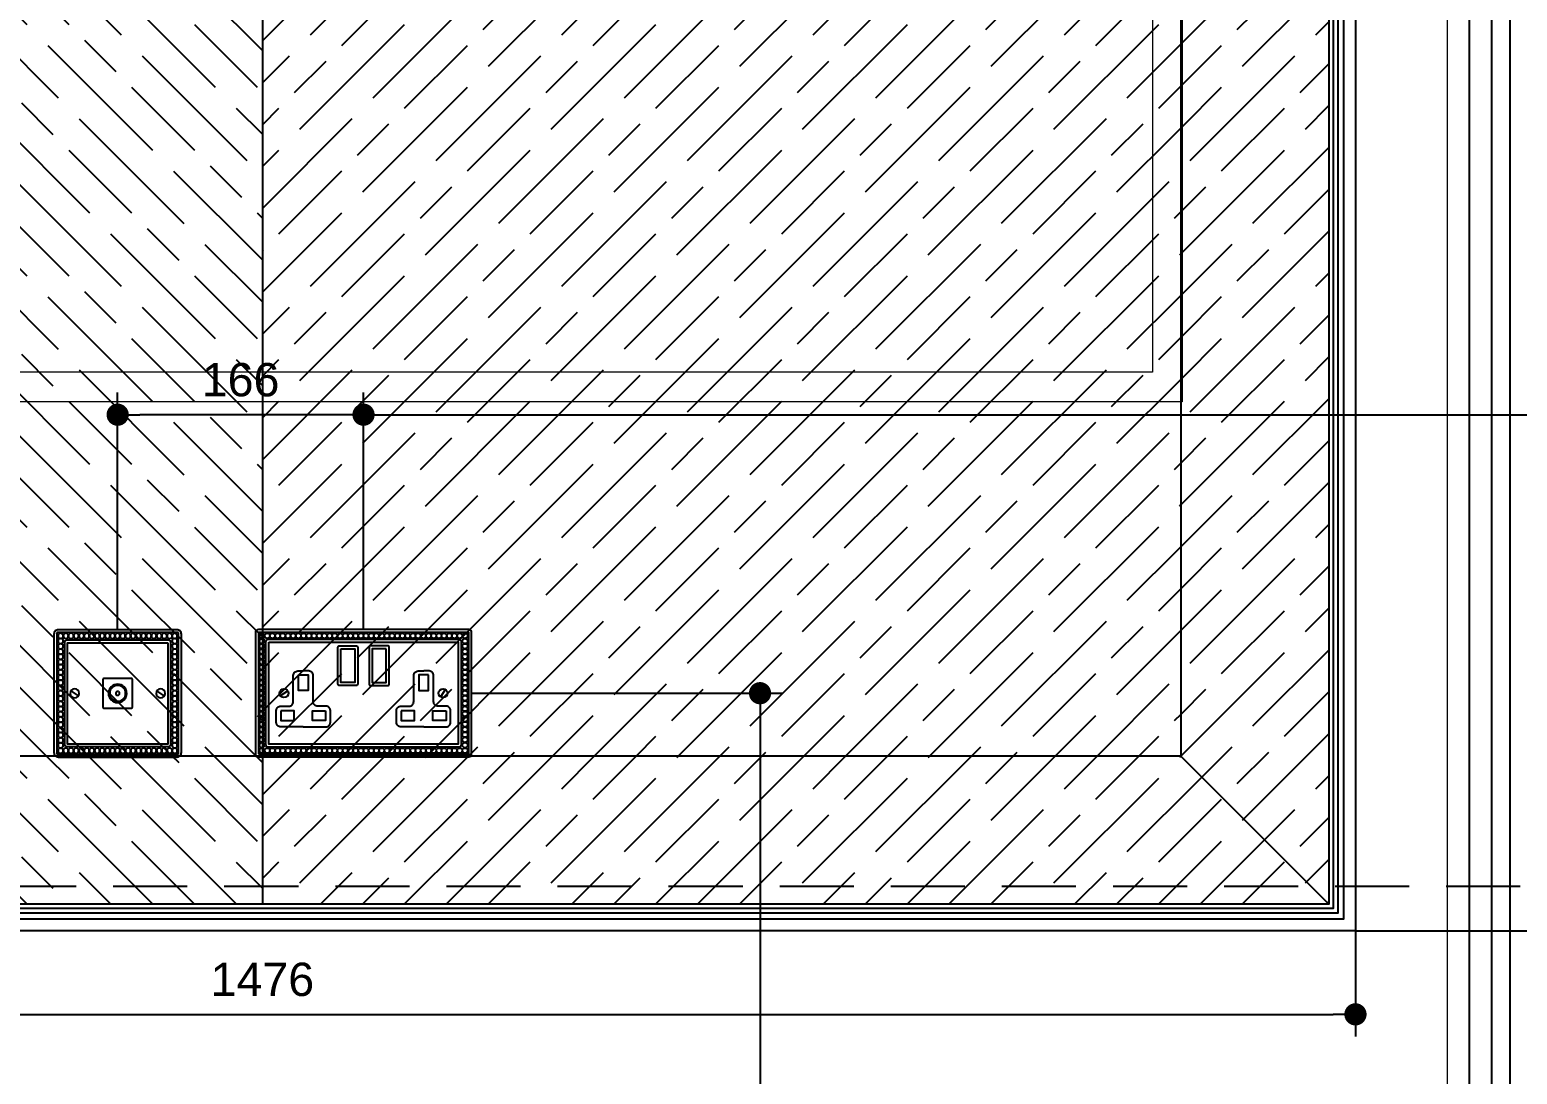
# Model space of a CAD drawing. Header units: inches. Extents: x 274057 to 444617, y 490067 to 635630.
# Drawn here: x 332922 to 333926, y 493262 to 493967 of the extents above; entities that cross this region are included whole.
import ezdxf

# ---------------------------------------------------------------- set-up
doc = ezdxf.new("R2010")
doc.units = ezdxf.units.IN
doc.header["$MEASUREMENT"] = 0
doc.linetypes.add('HIDDEN', pattern=[0.375, 0.25, -0.125])
for name, color, linetype in [('Calliper_wall hatch_CHB', 8, 'Continuous'), ('CQ Grg Gypsum', 41, 'Continuous'), ('CQ PANEL DIMENSION', 1, 'Continuous'), ('CQ spot detail elevation', 1, 'Continuous'), ('GRG Sect.', 1, 'Continuous'), ('Layer7', 8, 'Continuous'), ('WOOD', 23, 'Continuous'), ('WOOD 01', 34, 'Continuous'), ('WOOD 02', 32, 'Continuous')]:
    doc.layers.add(name, color=color, linetype=linetype)
doc.layers.add('CQ Switches and Outlets', color=1, linetype='Continuous', lineweight=50)
doc.styles.get("Standard").update_dxf_attribs({"font": 'arial.ttf'})
doc.dimstyles.new('chester 15', dxfattribs={"dimscale": 0.15, "dimtxt": 150, "dimasz": 100, "dimexe": 100, "dimexo": 0, "dimgap": 80, "dimtad": 1, "dimdec": 0, "dimzin": 0, "dimdsep": 46, "dimtxsty": 'Standard', "dimblk": 'DOT', "dimcen": 100, "dimclrd": 1, "dimclre": 1, "dimclrt": 3, "dimadec": 0, "dimazin": 0, "dimtfac": 1, "dimtdec": 0, "dimtofl": 0, "dimtmove": 0, "dimatfit": 3, "dimfxl": 1, "dimtolj": 1, "dimtzin": 0, "dimlwd": -1, "dimarcsym": 0})
pattern_1 = [(135, (0, 0), (42.4264, 42.4264), [100, -20]), (135, (28.284, 0), (42.4264, 42.4264), [60, -15, 30, -15]), (135, (63.64, -7.07), (42.4264, 42.4264), [100, -20])]
pattern_2 = [(225, (0, 0), (-42.4264, 42.4264), [100, -20]), (225, (0, 28.284), (-42.4264, 42.4264), [60, -15, 30, -15]), (225, (7.07, 63.64), (-42.4264, 42.4264), [100, -20])]

# ---------------------------------------------------------------- blocks, each defined once
blk = doc.blocks.new('pilaster wardrobe')
at = {"layer": 'WOOD 01', "lineweight": 0, "ltscale": 500, "elevation": 0}
blk.add_lwpolyline([(3349.1, -7847.5), (3349.1, -6067.5), (3449.1, -6067.5), (3449.1, -7847.5), (3349.1, -7847.5)], dxfattribs=at)
at = {"layer": 'WOOD 02', "color": 8, "ltscale": 100, "elevation": 0}
for points in [[(3391.6, -6105), (3391.6, -7820, 1), (3406.6, -7820), (3406.6, -6105, 1)], [(3419.1, -6105), (3419.1, -7820, 1), (3434.1, -7820), (3434.1, -6105, 1)]]:
    blk.add_lwpolyline(points, format="xyb", close=True, dxfattribs=at)
blk = doc.blocks.new('FF-15 Cabinet elev B rev')
at = {"layer": 'Layer7'}
h = blk.add_hatch(dxfattribs=at)
h.set_pattern_fill('GOST_WOOD', color=256, scale=10, angle=45)
h.set_pattern_definition(pattern_1)
h.paths.add_polyline_path([(4952.2, 2398.5), (4332.2, 2398.5), (4332.2, 1800.2), (4952.2, 1800.2)])
h = blk.add_hatch(dxfattribs=at)
h.set_pattern_fill('GOST_WOOD', color=256, scale=10, angle=135)
h.set_pattern_definition(pattern_2)
h.paths.add_polyline_path([(5572.2, 2398.5), (4952.2, 2398.5), (4952.2, 1800.2), (5572.2, 1800.2)])
h = blk.add_hatch(dxfattribs=at)
h.set_pattern_fill('GOST_WOOD', color=256, scale=10, angle=135)
h.set_pattern_definition(pattern_2)
h.paths.add_polyline_path([(5672.2, 1700.2), (5672.2, 1700.2), (5572.2, 1800.2), (5572.2, 2398.5), (5672.2, 2398.5)])
h = blk.add_hatch(dxfattribs=at)
h.set_pattern_fill('GOST_WOOD', color=256, scale=10, angle=45)
h.set_pattern_definition(pattern_1)
h.paths.add_polyline_path([(4952.2, 1700.2), (4232.2, 1700.2), (4232.2, 1700.2), (4332.2, 1800.2), (4952.2, 1800.2)])
h = blk.add_hatch(dxfattribs=at)
h.set_pattern_fill('GOST_WOOD', color=256, scale=10, angle=135)
h.set_pattern_definition(pattern_2)
h.paths.add_polyline_path([(5672.2, 1700.2), (4952.2, 1700.2), (4952.2, 1800.2), (5572.2, 1800.2)])
at = {"layer": 'WOOD', "color": 8}
for p, q in [((4952.2, 3096.8, 0), (4952.2, 1700.2, 0)), ((5572.2, 1800.2, 0), (5672.2, 1700.2, 0))]:
    blk.add_line(p, q, dxfattribs=at)
at = {"layer": 'WOOD', "color": 8, "elevation": 0}
blk.add_lwpolyline([(4332.2, 2996.8), (5572.2, 2996.8), (5572.2, 1800.2), (4332.2, 1800.2)], close=True, dxfattribs=at)
at = {"layer": 'WOOD 01', "elevation": 0}
for points in [[(4214.2, 3114.8), (5690.2, 3114.8), (5690.2, 1682.2), (4214.2, 1682.2)], [(4222.2, 3106.8), (5682.2, 3106.8), (5682.2, 1690.2), (4222.2, 1690.2)], [(4226.2, 3102.8), (5678.2, 3102.8), (5678.2, 1694.2), (4226.2, 1694.2)], [(4229.2, 3099.8), (5675.2, 3099.8), (5675.2, 1697.2), (4229.2, 1697.2)], [(4232.2, 3096.8), (5672.2, 3096.8), (5672.2, 1700.2), (4232.2, 1700.2)]]:
    blk.add_lwpolyline(points, close=True, dxfattribs=at)
at = {"layer": 'WOOD', "color": 0, "xscale": -0.9999857733061659, "yscale": 0.9999857733061659, "zscale": 0.9999857733061659}
blk.add_blockref('pilaster wardrobe', (9201.2, 9265.6, 0), dxfattribs=at)
blk = doc.blocks.new('Wandsworth double socket')
at = {"layer": 'Layer7', "color": 1}
for p, q in [((4826.8, 1707.7), (4831.8, 1711)), ((4938.2, 1711.8), (4935, 1706.7))]:
    blk.add_line(p, q, dxfattribs=at)
for points in [[(4812, 1666.4), (4954, 1666.4, 0.414214), (4956, 1668.4), (4956, 1750.4, 0.414214), (4954, 1752.4), (4812, 1752.4, 0.414214), (4810, 1750.4), (4810, 1668.4, 0.414214)], [(4819, 1745.9), (4947, 1745.9, -0.414214), (4949, 1743.9), (4949, 1674.9, -0.414214), (4947, 1672.9), (4819, 1672.9, -0.414214), (4817, 1674.9), (4817, 1743.9, -0.414214)], [(4866.7, 1741.4), (4878.1, 1741.4, -0.414214), (4879.1, 1740.4), (4879.1, 1715.6, -0.414214), (4878.1, 1714.6), (4866.7, 1714.6, -0.414214), (4865.7, 1715.6), (4865.7, 1740.4, -0.414214)], [(4899.3, 1741.4), (4887.8, 1741.4, 0.414214), (4886.8, 1740.4), (4886.8, 1715.6, 0.414214), (4887.8, 1714.6), (4899.3, 1714.6, 0.414214), (4900.3, 1715.6), (4900.3, 1740.4, 0.414214)]]:
    blk.add_lwpolyline(points, format="xyb", close=True, dxfattribs=at)
for points in [[(4812, 1668.4), (4954, 1668.4), (4954, 1750.4), (4812, 1750.4)], [(4819, 1743.9), (4947, 1743.9), (4947, 1674.9), (4819, 1674.9)], [(4867.7, 1739.4), (4877.1, 1739.4), (4877.1, 1716.6), (4867.7, 1716.6)], [(4898.3, 1739.4), (4888.8, 1739.4), (4888.8, 1716.6), (4898.3, 1716.6)], [(4839.1, 1721.7), (4845.6, 1721.7), (4845.6, 1711.2), (4839.1, 1711.2)], [(4926.9, 1721.7), (4920.3, 1721.7), (4920.3, 1711.2), (4926.9, 1711.2)], [(4827.2, 1697.6), (4827.2, 1691), (4836.1, 1691), (4836.1, 1697.6)], [(4857.4, 1697.6), (4857.4, 1691), (4848.6, 1691), (4848.6, 1697.6)], [(4908.5, 1697.6), (4908.5, 1691), (4917.4, 1691), (4917.4, 1697.6)], [(4938.7, 1697.6), (4938.7, 1691), (4929.8, 1691), (4929.8, 1697.6)]]:
    blk.add_lwpolyline(points, close=True, dxfattribs=at)
for points in [[(4842.3, 1686.7), (4827.1, 1686.7, -0.414214), (4824.1, 1689.7), (4824.1, 1697.7, -0.414214), (4827.1, 1700.7), (4832.6, 1700.7, 0.414214), (4835.6, 1703.7), (4835.6, 1721.4, -0.414214), (4838.6, 1724.4), (4842.3, 1724.4)], [(4842.3, 1686.7), (4857.6, 1686.7, 0.414214), (4860.6, 1689.7), (4860.6, 1697.7, 0.414214), (4857.6, 1700.7), (4852, 1700.7, -0.414214), (4849, 1703.7), (4849, 1721.4, 0.414214), (4846, 1724.4), (4842.3, 1724.4)], [(4923.6, 1686.7), (4908.3, 1686.7, -0.414214), (4905.3, 1689.7), (4905.3, 1697.7, -0.414214), (4908.3, 1700.7), (4913.9, 1700.7, 0.414214), (4916.9, 1703.7), (4916.9, 1721.4, -0.414214), (4919.9, 1724.4), (4923.6, 1724.4)], [(4923.6, 1686.7), (4938.8, 1686.7, 0.414214), (4941.8, 1689.7), (4941.8, 1697.7, 0.414214), (4938.8, 1700.7), (4933.3, 1700.7, -0.414214), (4930.3, 1703.7), (4930.3, 1721.4, 0.414214), (4927.3, 1724.4), (4923.6, 1724.4)]]:
    blk.add_lwpolyline(points, format="xyb", dxfattribs=at)
for centre, radius in [((4814.5, 1748.1), 1.74), ((4818, 1748.1), 1.74), ((4821.5, 1748.1), 1.74), ((4825, 1748.1), 1.74), ((4828.5, 1748.1), 1.74), ((4832, 1748.1), 1.74), ((4835.5, 1748.1), 1.74), ((4839, 1748.1), 1.74), ((4842.6, 1748.1), 1.74), ((4846.1, 1748.1), 1.74), ((4849.6, 1748.1), 1.74), ((4853.1, 1748.1), 1.74), ((4856.6, 1748.1), 1.74), ((4860.1, 1748.1), 1.74), ((4863.6, 1748.1), 1.74), ((4867.1, 1748.1), 1.74), ((4870.7, 1748.1), 1.74), ((4874.2, 1748.1), 1.74), ((4877.7, 1748.1), 1.74), ((4881.2, 1748.1), 1.74), ((4884.7, 1748.1), 1.74), ((4888.2, 1748.1), 1.74), ((4891.7, 1748.1), 1.74), ((4895.3, 1748.1), 1.74), ((4898.8, 1748.1), 1.74), ((4902.3, 1748.1), 1.74), ((4905.8, 1748.1), 1.74), ((4909.3, 1748.1), 1.74), ((4912.8, 1748.1), 1.74), ((4916.3, 1748.1), 1.74), ((4919.8, 1748.1), 1.74), ((4923.4, 1748.1), 1.74), ((4926.9, 1748.1), 1.74), ((4930.4, 1748.1), 1.74), ((4933.9, 1748.1), 1.74), ((4937.4, 1748.1), 1.74), ((4940.9, 1748.1), 1.74), ((4944.4, 1748.1), 1.74), ((4947.9, 1748.1), 1.74), ((4951.5, 1748.1), 1.74), ((4814.5, 1744.6), 1.74), ((4814.5, 1741.1), 1.74), ((4814.5, 1737.6), 1.74), ((4951.5, 1744.6), 1.74), ((4951.5, 1741.1), 1.74), ((4951.5, 1737.6), 1.74), ((4814.5, 1734.1), 1.74), ((4814.5, 1730.5), 1.74), ((4814.5, 1727), 1.74), ((4951.5, 1734.1), 1.74), ((4951.5, 1730.5), 1.74), ((4951.5, 1727), 1.74), ((4814.5, 1723.5), 1.74), ((4814.5, 1720), 1.74), ((4814.5, 1716.5), 1.74), ((4951.5, 1723.5), 1.74), ((4951.5, 1720), 1.74), ((4951.5, 1716.5), 1.74), ((4814.5, 1713), 1.74), ((4814.5, 1709.5), 1.74), ((4814.5, 1706), 1.74), ((4829.3, 1709.4), 3), ((4936.7, 1709.4), 3), ((4951.5, 1713), 1.74), ((4951.5, 1709.5), 1.74), ((4951.5, 1706), 1.74), ((4814.5, 1702.4), 1.74), ((4814.5, 1698.9), 1.74), ((4951.5, 1702.4), 1.74), ((4951.5, 1698.9), 1.74), ((4814.5, 1695.4), 1.74), ((4814.5, 1691.9), 1.74), ((4814.5, 1688.4), 1.74), ((4951.5, 1695.4), 1.74), ((4951.5, 1691.9), 1.74), ((4951.5, 1688.4), 1.74), ((4814.5, 1684.9), 1.74), ((4814.5, 1681.4), 1.74), ((4814.5, 1677.9), 1.74), ((4951.5, 1684.9), 1.74), ((4951.5, 1681.4), 1.74), ((4951.5, 1677.9), 1.74), ((4814.5, 1674.3), 1.74), ((4814.5, 1670.6), 1.74), ((4818, 1670.6), 1.74), ((4821.5, 1670.6), 1.74), ((4825, 1670.6), 1.74), ((4828.5, 1670.6), 1.74), ((4832, 1670.6), 1.74), ((4835.5, 1670.6), 1.74), ((4839, 1670.6), 1.74), ((4842.6, 1670.6), 1.74), ((4846.1, 1670.6), 1.74), ((4849.6, 1670.6), 1.74), ((4853.1, 1670.6), 1.74), ((4856.6, 1670.6), 1.74), ((4860.1, 1670.6), 1.74), ((4863.6, 1670.6), 1.74), ((4867.1, 1670.6), 1.74), ((4870.7, 1670.6), 1.74), ((4874.2, 1670.6), 1.74), ((4877.7, 1670.6), 1.74), ((4881.2, 1670.6), 1.74), ((4884.7, 1670.6), 1.74), ((4888.2, 1670.6), 1.74), ((4891.7, 1670.6), 1.74), ((4895.3, 1670.6), 1.74), ((4898.8, 1670.6), 1.74), ((4902.3, 1670.6), 1.74), ((4905.8, 1670.6), 1.74), ((4909.3, 1670.6), 1.74), ((4912.8, 1670.6), 1.74), ((4916.3, 1670.6), 1.74), ((4919.8, 1670.6), 1.74), ((4923.4, 1670.6), 1.74), ((4926.9, 1670.6), 1.74), ((4930.4, 1670.6), 1.74), ((4933.9, 1670.6), 1.74), ((4937.4, 1670.6), 1.74), ((4940.9, 1670.6), 1.74), ((4944.4, 1670.6), 1.74), ((4947.9, 1670.6), 1.74), ((4951.5, 1674.3), 1.74), ((4951.5, 1670.6), 1.74)]:
    blk.add_circle(centre, radius, dxfattribs=at)
blk = doc.blocks.new('Wandsworth single coaxial')
at = {"layer": 'Calliper_wall hatch_CHB', "color": 1}
for p, q in [((5244.3, 1873), (5326.3, 1873)), ((5244.3, 1791), (5244.3, 1873)), ((5326.3, 1873), (5326.3, 1791)), ((5253.8, 1830.4), (5258.9, 1833.6)), ((5311.7, 1830.4), (5316.8, 1833.6)), ((5326.3, 1791), (5244.3, 1791))]:
    blk.add_line(p, q, dxfattribs=at)
for points in [[(5245.3, 1875), (5325.3, 1875, -0.414214), (5328.3, 1872), (5328.3, 1792, -0.414214), (5325.3, 1789), (5245.3, 1789, -0.414214), (5242.3, 1792), (5242.3, 1872, -0.414214)], [(5251.3, 1868), (5319.3, 1868, -0.414214), (5321.3, 1866), (5321.3, 1798, -0.414214), (5319.3, 1796), (5251.3, 1796, -0.414214), (5249.3, 1798), (5249.3, 1866, -0.414214)], [(5276.3, 1842), (5294.3, 1842, -0.414214), (5295.3, 1841), (5295.3, 1823, -0.414214), (5294.3, 1822), (5276.3, 1822, -0.414214), (5275.3, 1823), (5275.3, 1841, -0.414214)]]:
    blk.add_lwpolyline(points, format="xyb", close=True, dxfattribs=at)
blk.add_lwpolyline([(5251.3, 1866), (5319.3, 1866), (5319.3, 1798), (5251.3, 1798)], close=True, dxfattribs=at)
for centre, radius in [((5246.8, 1870.8), 1.74), ((5246.8, 1867.3), 1.74), ((5250.2, 1870.8), 1.74), ((5253.8, 1870.8), 1.74), ((5257.3, 1870.8), 1.74), ((5260.8, 1870.8), 1.74), ((5264.3, 1870.8), 1.74), ((5267.8, 1870.8), 1.74), ((5271.3, 1870.8), 1.74), ((5274.8, 1870.8), 1.74), ((5278.3, 1870.8), 1.74), ((5281.9, 1870.8), 1.74), ((5285.4, 1870.8), 1.74), ((5288.7, 1870.8), 1.74), ((5292.2, 1870.8), 1.74), ((5295.7, 1870.8), 1.74), ((5299.2, 1870.8), 1.74), ((5302.7, 1870.8), 1.74), ((5306.2, 1870.8), 1.74), ((5309.7, 1870.8), 1.74), ((5313.3, 1870.8), 1.74), ((5316.8, 1870.8), 1.74), ((5320.3, 1870.8), 1.74), ((5323.8, 1870.8), 1.74), ((5323.8, 1867.3), 1.74), ((5246.8, 1863.7), 1.74), ((5246.8, 1860.2), 1.74), ((5246.8, 1856.7), 1.74), ((5323.8, 1863.7), 1.74), ((5323.8, 1860.2), 1.74), ((5323.8, 1856.7), 1.74), ((5246.8, 1853.2), 1.74), ((5246.8, 1849.7), 1.74), ((5246.8, 1846.2), 1.74), ((5323.8, 1853.2), 1.74), ((5323.8, 1849.7), 1.74), ((5323.8, 1846.2), 1.74), ((5246.8, 1842.7), 1.74), ((5246.8, 1839.2), 1.74), ((5285.3, 1832), 6.2), ((5323.8, 1842.7), 1.74), ((5323.8, 1839.2), 1.74), ((5246.8, 1835.6), 1.74), ((5246.8, 1832.1), 1.74), ((5246.8, 1828.4), 1.74), ((5256.3, 1832), 3), ((5285.3, 1832), 5.38), ((5285.3, 1832), 1.28), ((5314.3, 1832), 3), ((5323.8, 1835.6), 1.74), ((5323.8, 1832.1), 1.74), ((5323.8, 1828.4), 1.74), ((5246.8, 1824.9), 1.74), ((5246.8, 1821.4), 1.74), ((5246.8, 1817.9), 1.74), ((5323.8, 1824.9), 1.74), ((5323.8, 1821.4), 1.74), ((5323.8, 1817.9), 1.74), ((5246.8, 1814.3), 1.74), ((5246.8, 1810.8), 1.74), ((5246.8, 1807.3), 1.74), ((5323.8, 1814.3), 1.74), ((5323.8, 1810.8), 1.74), ((5323.8, 1807.3), 1.74), ((5246.8, 1803.8), 1.74), ((5246.8, 1800.3), 1.74), ((5246.8, 1796.8), 1.74), ((5323.8, 1803.8), 1.74), ((5323.8, 1800.3), 1.74), ((5323.8, 1796.8), 1.74), ((5246.8, 1793.3), 1.74), ((5250.2, 1793.3), 1.74), ((5253.8, 1793.3), 1.74), ((5257.3, 1793.3), 1.74), ((5260.8, 1793.3), 1.74), ((5264.3, 1793.3), 1.74), ((5267.8, 1793.3), 1.74), ((5271.3, 1793.3), 1.74), ((5274.8, 1793.3), 1.74), ((5278.3, 1793.3), 1.74), ((5281.9, 1793.3), 1.74), ((5285.4, 1793.3), 1.74), ((5288.7, 1793.3), 1.74), ((5292.2, 1793.3), 1.74), ((5295.7, 1793.3), 1.74), ((5299.2, 1793.3), 1.74), ((5302.7, 1793.3), 1.74), ((5306.2, 1793.3), 1.74), ((5309.7, 1793.3), 1.74), ((5313.3, 1793.3), 1.74), ((5316.8, 1793.3), 1.74), ((5320.3, 1793.3), 1.74), ((5323.8, 1793.3), 1.74)]:
    blk.add_circle(centre, radius, dxfattribs=at)
blk = doc.blocks.new('TV 55inch')
at = {"color": 253, "lineweight": 0}
for points in [[(-16011.6, 20139.1), (-14769.6, 20139.1), (-14769.6, 19421.1), (-16011.6, 19421.1)], [(-15991.6, 20119.1), (-14789.6, 20119.1), (-14789.6, 19441.1), (-15991.6, 19441.1)]]:
    blk.add_lwpolyline(points, close=True, dxfattribs=at)
blk = doc.blocks.new('_Dot')
at = {"color": 0, "linetype": 'ByBlock', "lineweight": -2}
blk.add_line((-0.5, 0), (-1, 0), dxfattribs=at)
at = {"color": 0, "linetype": 'ByBlock', "const_width": 0.5}
blk.add_lwpolyline([(-0.25, 0, 1), (0.25, 0, 1)], format="xyb", close=True, dxfattribs=at)
blk = doc.blocks.new('*D1449')
at = {"layer": 'CQ PANEL DIMENSION', "color": 1, "lineweight": -2, "transparency": 16777216}
for p, q in [((333220.1, 493519.2), (333429.8, 493519.2)), ((333147.1, 492094.7), (333429.8, 492094.7))]:
    blk.add_line(p, q, dxfattribs=at)
at = {"layer": 'CQ PANEL DIMENSION', "color": 1, "transparency": 16777216}
blk.add_line((333414.8, 493504.2), (333414.8, 492109.7), dxfattribs=at)
at = {"layer": 'Defpoints', "color": 0, "transparency": 16777216}
for p in [(333220.1, 493519.2, 0), (333147.1, 492094.7, 0), (333414.8, 492094.7)]:
    blk.add_point(p, dxfattribs=at)
at = {"layer": 'CQ PANEL DIMENSION', "color": 1, "transparency": 16777216, "xscale": 15, "yscale": 15, "zscale": 15}
for p, rotation in [((333414.8, 493519.2), 90), ((333414.8, 492094.7), 270)]:
    blk.add_blockref('_Dot', p, dxfattribs=dict(at, rotation=rotation))
at = {"layer": 'CQ PANEL DIMENSION', "color": 3, "transparency": 16777216, "insert": (333391.5, 492806.9), "char_height": 22.5, "attachment_point": 5, "rotation": 90}
blk.add_mtext('\\A1;1424', dxfattribs=at)
blk = doc.blocks.new('*D1450')
at = {"layer": 'CQ PANEL DIMENSION', "color": 1, "lineweight": -2, "transparency": 16777216}
for p, q in [((333147.1, 493562.2), (333147.1, 493722.3)), ((336451.3, 493419.7), (336451.3, 493722.3))]:
    blk.add_line(p, q, dxfattribs=at)
at = {"layer": 'CQ PANEL DIMENSION', "color": 1, "transparency": 16777216}
blk.add_line((333162.1, 493707.3), (336436.3, 493707.3), dxfattribs=at)
at = {"layer": 'Defpoints', "color": 0, "transparency": 16777216}
for p in [(336451.3, 493707.3), (333147.1, 493562.2, 0), (336451.3, 493419.7, 0)]:
    blk.add_point(p, dxfattribs=at)
at = {"layer": 'CQ PANEL DIMENSION', "color": 1, "transparency": 16777216, "xscale": 15, "yscale": 15, "zscale": 15, "rotation": 180}
blk.add_blockref('_Dot', (333147.1, 493707.3), dxfattribs=at)
at = {"layer": 'CQ PANEL DIMENSION', "color": 1, "transparency": 16777216, "xscale": 15, "yscale": 15, "zscale": 15}
blk.add_blockref('_Dot', (336451.3, 493707.3), dxfattribs=at)
at = {"layer": 'CQ PANEL DIMENSION', "color": 3, "transparency": 16777216, "insert": (334799.2, 493730.8), "char_height": 22.5, "attachment_point": 5}
blk.add_mtext('\\A1;3304', dxfattribs=at)
blk = doc.blocks.new('*D1451')
at = {"layer": 'CQ PANEL DIMENSION', "color": 1, "lineweight": -2, "transparency": 16777216}
for p, q in [((332981.1, 493562.2), (332981.1, 493722.3)), ((333147.1, 493562.2), (333147.1, 493722.3))]:
    blk.add_line(p, q, dxfattribs=at)
at = {"layer": 'CQ PANEL DIMENSION', "color": 1, "transparency": 16777216}
blk.add_line((333132.1, 493707.3), (332996.1, 493707.3), dxfattribs=at)
at = {"layer": 'Defpoints', "color": 0, "transparency": 16777216}
for p in [(332981.1, 493707.3), (332981.1, 493562.2, 0), (333147.1, 493562.2)]:
    blk.add_point(p, dxfattribs=at)
at = {"layer": 'CQ PANEL DIMENSION', "color": 1, "transparency": 16777216, "xscale": 15, "yscale": 15, "zscale": 15, "rotation": 180}
blk.add_blockref('_Dot', (332981.1, 493707.3), dxfattribs=at)
at = {"layer": 'CQ PANEL DIMENSION', "color": 1, "transparency": 16777216, "xscale": 15, "yscale": 15, "zscale": 15}
blk.add_blockref('_Dot', (333147.1, 493707.3), dxfattribs=at)
at = {"layer": 'CQ PANEL DIMENSION', "color": 3, "transparency": 16777216, "insert": (333064.1, 493730.8), "char_height": 22.5, "attachment_point": 5}
blk.add_mtext('\\A1;166', dxfattribs=at)
blk = doc.blocks.new('*D1453')
at = {"layer": 'CQ PANEL DIMENSION', "color": 1, "lineweight": -2, "transparency": 16777216}
for p, q in [((333816.8, 493358.7), (334106.7, 493358.7)), ((333857.8, 493216.3), (334106.7, 493216.3))]:
    blk.add_line(p, q, dxfattribs=at)
at = {"layer": 'CQ PANEL DIMENSION', "color": 1, "transparency": 16777216}
blk.add_line((334091.7, 493231.3), (334091.7, 493343.7), dxfattribs=at)
at = {"layer": 'Defpoints', "color": 0, "transparency": 16777216}
for p in [(333816.8, 493358.7, 0), (334091.7, 493358.7), (333857.8, 493216.3, 0)]:
    blk.add_point(p, dxfattribs=at)
at = {"layer": 'CQ PANEL DIMENSION', "color": 1, "transparency": 16777216, "xscale": 15, "yscale": 15, "zscale": 15}
for p, rotation in [((334091.7, 493358.7), 90), ((334091.7, 493216.3), 270)]:
    blk.add_blockref('_Dot', p, dxfattribs=dict(at, rotation=rotation))
at = {"layer": 'CQ PANEL DIMENSION', "color": 3, "transparency": 16777216, "insert": (334068.4, 493287.5), "char_height": 22.5, "attachment_point": 5, "rotation": 90}
blk.add_mtext('\\A1;142', dxfattribs=at)
blk = doc.blocks.new('*D1454')
at = {"layer": 'CQ PANEL DIMENSION', "color": 1, "lineweight": -2, "transparency": 16777216}
for p, q in [((333816.8, 494791.4), (334106.7, 494791.4)), ((333816.8, 493358.7), (334106.7, 493358.7))]:
    blk.add_line(p, q, dxfattribs=at)
at = {"layer": 'CQ PANEL DIMENSION', "color": 1, "transparency": 16777216}
blk.add_line((334091.7, 493373.7), (334091.7, 494776.4), dxfattribs=at)
at = {"layer": 'Defpoints', "color": 0, "transparency": 16777216}
for p in [(333816.8, 494791.4, 0), (334091.7, 494791.4), (333816.8, 493358.7, 0)]:
    blk.add_point(p, dxfattribs=at)
at = {"layer": 'CQ PANEL DIMENSION', "color": 1, "transparency": 16777216, "xscale": 15, "yscale": 15, "zscale": 15}
for p, rotation in [((334091.7, 494791.4), 90), ((334091.7, 493358.7), 270)]:
    blk.add_blockref('_Dot', p, dxfattribs=dict(at, rotation=rotation))
at = {"layer": 'CQ PANEL DIMENSION', "color": 3, "transparency": 16777216, "insert": (334068.2, 494075.1), "char_height": 22.5, "attachment_point": 5, "rotation": 90}
blk.add_mtext('\\A1;1433', dxfattribs=at)
blk = doc.blocks.new('*D1457')
at = {"layer": 'CQ PANEL DIMENSION', "color": 1, "lineweight": -2, "transparency": 16777216}
for p, q in [((332340.8, 493358.7), (332340.8, 493287.3)), ((333816.8, 493358.7), (333816.8, 493287.3))]:
    blk.add_line(p, q, dxfattribs=at)
at = {"layer": 'CQ PANEL DIMENSION', "color": 1, "transparency": 16777216}
blk.add_line((332355.8, 493302.3), (333801.8, 493302.3), dxfattribs=at)
at = {"layer": 'Defpoints', "color": 0, "transparency": 16777216}
for p in [(332340.8, 493358.7, 0), (333816.8, 493358.7, 0), (333816.8, 493302.3)]:
    blk.add_point(p, dxfattribs=at)
at = {"layer": 'CQ PANEL DIMENSION', "color": 1, "transparency": 16777216, "xscale": 15, "yscale": 15, "zscale": 15, "rotation": 180}
blk.add_blockref('_Dot', (332340.8, 493302.3), dxfattribs=at)
at = {"layer": 'CQ PANEL DIMENSION', "color": 1, "transparency": 16777216, "xscale": 15, "yscale": 15, "zscale": 15}
blk.add_blockref('_Dot', (333816.8, 493302.3), dxfattribs=at)
at = {"layer": 'CQ PANEL DIMENSION', "color": 3, "transparency": 16777216, "insert": (333078.8, 493325.8), "char_height": 22.5, "attachment_point": 5}
blk.add_mtext('\\A1;1476', dxfattribs=at)

msp = doc.modelspace()

# ---------------------------------------------------------------- linework, layer by layer
at = {"layer": 'CQ spot detail elevation', "color": 3, "linetype": 'HIDDEN', "ltscale": 200, "elevation": 0}
msp.add_lwpolyline([(332228.1, 493388.8), (334071.2, 493388.8), (334071.2, 492062.2), (332228.1, 492062.2)], close=True, dxfattribs=at)

# ---------------------------------------------------------------- block references
at = {"layer": 'CQ Grg Gypsum'}
msp.add_blockref('FF-15 Cabinet elev B rev', (328126.6, 491676.5, 0), dxfattribs=at)
at = {"layer": 'CQ Switches and Outlets', "xscale": -1}
msp.add_blockref('Wandsworth single coaxial', (338266.4, 491687.1, 0), dxfattribs=at)
at = {"layer": 'CQ Switches and Outlets'}
msp.add_blockref('Wandsworth double socket', (328264.1, 491809.8, 0), dxfattribs=at)
at = {"layer": 'GRG Sect.', "color": 4}
msp.add_blockref('TV 55inch', (348469.4, 474294.9, 0), dxfattribs=at)

# ---------------------------------------------------------------- dimensions: what is measured, and where the dimension line sits
at = {"layer": 'CQ PANEL DIMENSION'}
for base, p1, p2, picture, middle in [((334091.7, 494791.4, 0), (333816.8, 493358.7, 0), (333816.8, 494791.4, 0), '*D1454', (334068.2, 494075.1, 0)), ((333414.8052, 492094.7392, 0.0305), (333220.0982, 493519.1534, 0.0484), (333147.0982, 492094.7392, 0.0335), '*D1449', (333391.5091, 492806.9463, 0.0305)), ((334091.7, 493358.7, 0), (333857.8, 493216.3, 0), (333816.8, 493358.7, 0), '*D1453', (334068.4, 493287.5, 0))]:
    dim = msp.add_linear_dim(base=base, p1=p1, p2=p2, angle=90, dimstyle='chester 15', dxfattribs=at)
    dim.commit()
    dim.dimension.update_dxf_attribs({"geometry": picture, "text_midpoint": middle})
for base, p1, p2, picture, middle in [((332981.1, 493707.3, 0), (333147.1, 493562.2, 0), (332981.1, 493562.2, 0), '*D1451', (333064.1, 493730.8, 0)), ((336451.3, 493707.3, 0), (333147.1, 493562.2, 0), (336451.3, 493419.7, 0), '*D1450', (334799.2, 493730.8, 0)), ((333816.8, 493302.3, 0), (332340.8, 493358.7, 0), (333816.8, 493358.7, 0), '*D1457', (333078.8, 493325.8, 0))]:
    dim = msp.add_linear_dim(base=base, p1=p1, p2=p2, dimstyle='chester 15', dxfattribs=at)
    dim.commit()
    dim.dimension.update_dxf_attribs({"geometry": picture, "text_midpoint": middle})

doc.saveas('drawing.dxf')
